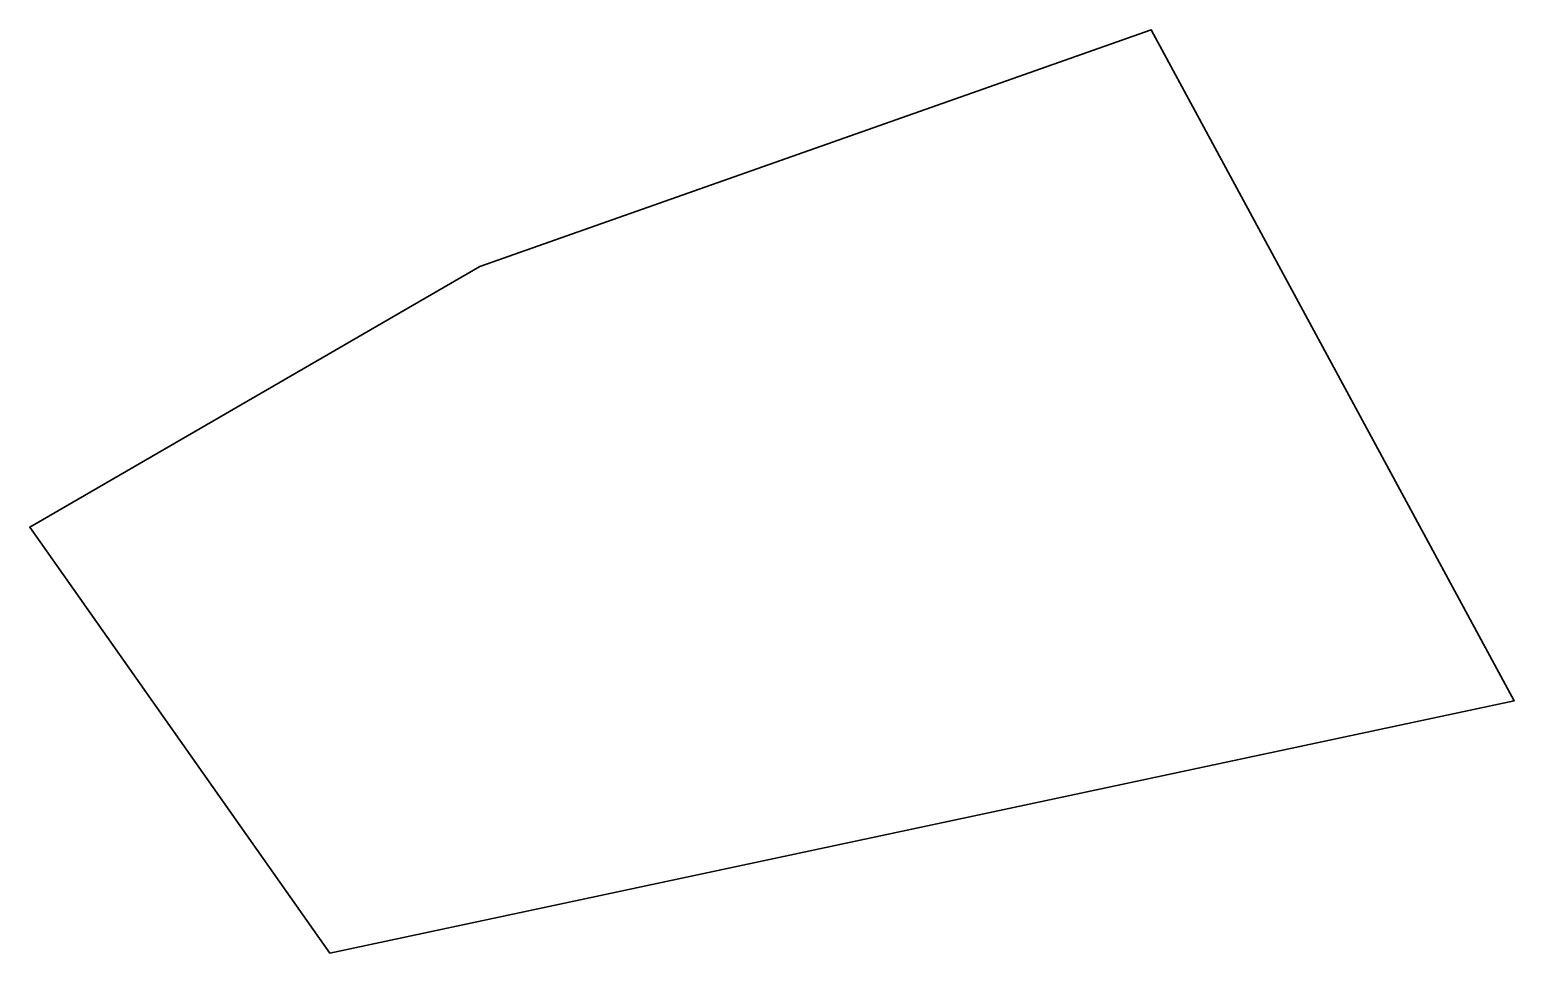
# Paper-space layout 'Rosetta-Sheet-F' of a CAD drawing. Header units: inches. Extents: x -152 to 1041, y -57 to 686.
import ezdxf

# ---------------------------------------------------------------- set-up
doc = ezdxf.new("R2010")
doc.units = ezdxf.units.IN
doc.layers.add('Rosetta-F-Hidden', color=7, linetype='Continuous', lineweight=5)

psp = doc.layouts.new('Rosetta-Sheet-F')

# ---------------------------------------------------------------- linework, layer by layer
at = {"layer": 'Rosetta-F-Hidden', "color": 7, "linetype": 'Continuous', "lineweight": 35, "transparency": 33554687, "flags": 128}
psp.add_lwpolyline([(88.9, -57.15), (1041.4, 146.05), (749.3, 685.8), (209.55, 495.3), (-152.4, 285.75)], close=True, dxfattribs=at)

doc.saveas('drawing.dxf')
